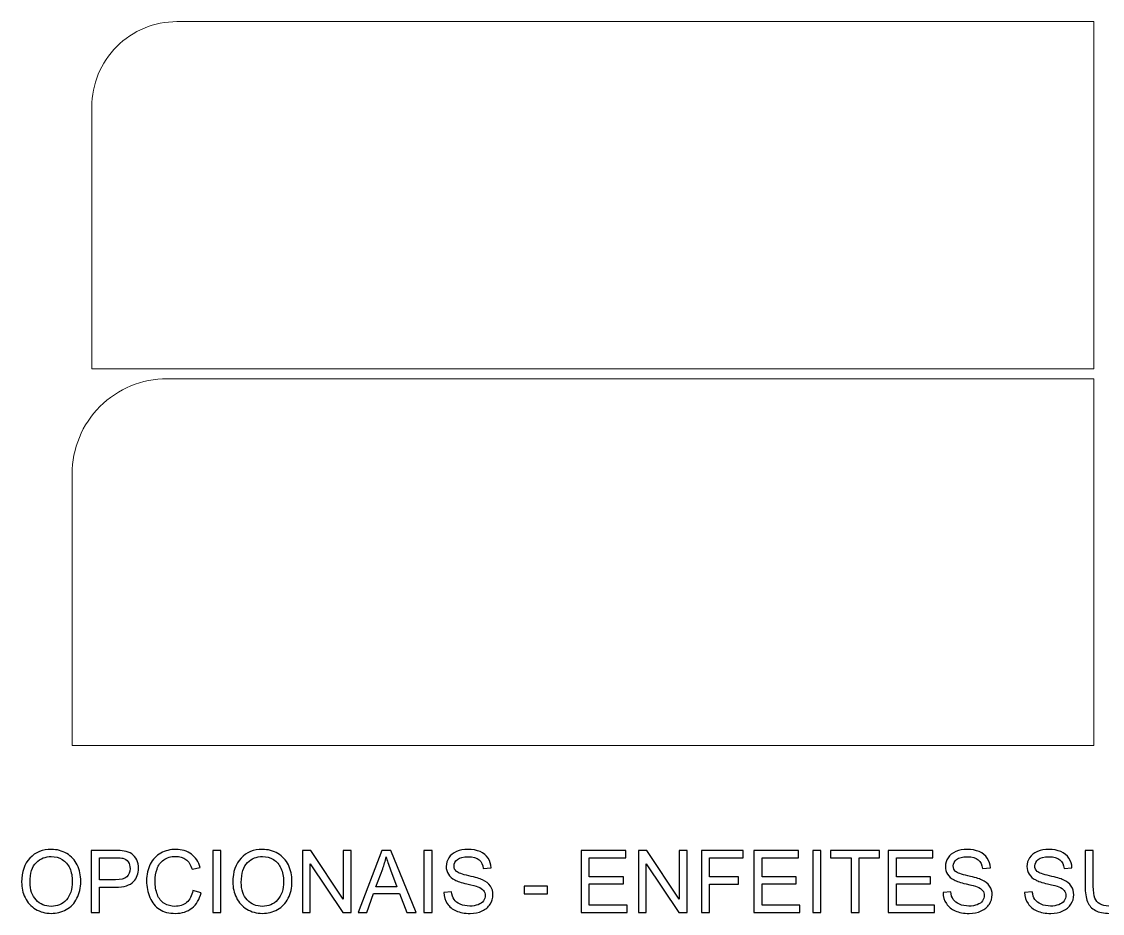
# Model space of a CAD drawing. Header units: millimetres. Extents: x 4995 to 6115, y 1462 to 2377.
# Drawn here: x 4994.8 to 5324.9, y 1461.7 to 1733.9 of the extents above; entities that cross this region are included whole.
import ezdxf

# ---------------------------------------------------------------- set-up
doc = ezdxf.new("R2010")
doc.units = ezdxf.units.MM
doc.header["$MEASUREMENT"] = 0
doc.layers.add('Camada 1', color=7, linetype='Continuous')

msp = doc.modelspace()

# ---------------------------------------------------------------- linework, layer by layer
at = {"layer": 'Camada 1', "color": 30, "lineweight": 20}
for points in [[(5322.2612, 1733.9002), (5322.2612, 1733.9002), (5322.2612, 1627.9002), (5322.2612, 1627.9002), (5322.2612, 1627.9002), (5322.2612, 1627.9002), (5016.2612, 1627.9002), (5016.2612, 1627.9002), (5016.2612, 1627.9002), (5016.2612, 1627.9002), (5016.2612, 1707.9002), (5016.2612, 1707.9002), (5016.2612, 1707.9002), (5016.2612, 1714.7958), (5019.0005, 1721.409), (5023.8764, 1726.285), (5023.8764, 1726.285), (5028.7524, 1731.1609), (5035.3656, 1733.9002), (5042.2612, 1733.9002), (5042.2612, 1733.9002), (5042.2612, 1733.9002), (5322.2612, 1733.9002), (5322.2612, 1733.9002)], [(5039.2612, 1624.9002), (5039.2612, 1624.9002), (5322.2612, 1624.9002), (5322.2612, 1624.9002), (5322.2612, 1624.9002), (5322.2612, 1624.9002), (5322.2612, 1512.9002), (5322.2612, 1512.9002), (5322.2612, 1512.9002), (5322.2612, 1512.9002), (5010.2612, 1512.9002), (5010.2612, 1512.9002), (5010.2612, 1512.9002), (5010.2612, 1512.9002), (5010.2612, 1595.9002), (5010.2612, 1595.9002), (5010.2612, 1595.9002), (5010.2612, 1603.5915), (5013.3165, 1610.9677), (5018.7551, 1616.4063), (5018.7551, 1616.4063), (5024.1937, 1621.8449), (5031.5699, 1624.9002), (5039.2612, 1624.9002)]]:
    msp.add_open_spline(points, degree=3, knots=[0, 0, 0, 0, 0.14285714, 0.14285714, 0.14285714, 0.14285714, 0.28571429, 0.28571429, 0.28571429, 0.28571429, 0.42857143, 0.42857143, 0.42857143, 0.42857143, 0.57142857, 0.57142857, 0.57142857, 0.57142857, 0.71428571, 0.71428571, 0.71428571, 0.71428571, 1, 1, 1, 1], dxfattribs=at)
at = {"layer": 'Camada 1', "color": 250}
for points, knots in [([(4994.8326, 1471.2169), (4994.8326, 1474.3472), (4995.6767, 1476.8005), (4997.3606, 1478.5723), (4997.3606, 1478.5723), (4999.0445, 1480.3441), (5001.2164, 1481.2278), (5003.8807, 1481.2278), (5003.8807, 1481.2278), (5005.6261, 1481.2278), (5007.1957, 1480.8102), (5008.5982, 1479.9792), (5008.5982, 1479.9792), (5009.9963, 1479.1483), (5011.0647, 1477.9876), (5011.7989, 1476.4971), (5011.7989, 1476.4971), (5012.5331, 1475.0111), (5012.9024, 1473.3228), (5012.9024, 1471.4367), (5012.9024, 1471.4367), (5012.9024, 1469.5242), (5012.5155, 1467.8096), (5011.7417, 1466.3015), (5011.7417, 1466.3015), (5010.9679, 1464.7891), (5009.8732, 1463.646), (5008.4575, 1462.8722), (5008.4575, 1462.8722), (5007.0374, 1462.094), (5005.5074, 1461.7071), (5003.8675, 1461.7071), (5003.8675, 1461.7071), (5002.0869, 1461.7071), (5000.4998, 1462.138), (4999.0973, 1462.9953), (4999.0973, 1462.9953), (4997.6992, 1463.8527), (4996.6352, 1465.0221), (4995.9142, 1466.5082), (4995.9142, 1466.5082), (4995.1931, 1467.9898), (4994.8326, 1469.5594), (4994.8326, 1471.2169)], [0, 0, 0, 0, 0.08333333, 0.08333333, 0.08333333, 0.08333333, 0.16666667, 0.16666667, 0.16666667, 0.16666667, 0.25, 0.25, 0.25, 0.25, 0.33333333, 0.33333333, 0.33333333, 0.33333333, 0.41666667, 0.41666667, 0.41666667, 0.41666667, 0.5, 0.5, 0.5, 0.5, 0.58333333, 0.58333333, 0.58333333, 0.58333333, 0.66666667, 0.66666667, 0.66666667, 0.66666667, 0.75, 0.75, 0.75, 0.75, 0.83333333, 0.83333333, 0.83333333, 0.83333333, 1, 1, 1, 1]), ([(4997.4178, 1471.1729), (4997.4178, 1468.8999), (4998.0289, 1467.1105), (4999.2511, 1465.8047), (4999.2511, 1465.8047), (5000.4734, 1464.499), (5002.0078, 1463.8439), (5003.8543, 1463.8439), (5003.8543, 1463.8439), (5005.7361, 1463.8439), (5007.2792, 1464.5034), (5008.4971, 1465.8223), (5008.4971, 1465.8223), (5009.7105, 1467.1413), (5010.3173, 1469.0142), (5010.3173, 1471.4411), (5010.3173, 1471.4411), (5010.3173, 1472.9755), (5010.0579, 1474.3165), (5009.5391, 1475.4596), (5009.5391, 1475.4596), (5009.0203, 1476.6027), (5008.2597, 1477.4908), (5007.2617, 1478.1195), (5007.2617, 1478.1195), (5006.2592, 1478.7482), (5005.1381, 1479.0647), (5003.8939, 1479.0647), (5003.8939, 1479.0647), (5002.1265, 1479.0647), (5000.6053, 1478.458), (4999.3303, 1477.2446), (4999.3303, 1477.2446), (4998.0553, 1476.0311), (4997.4178, 1474.0087), (4997.4178, 1471.1729)], [0, 0, 0, 0, 0.1, 0.1, 0.1, 0.1, 0.2, 0.2, 0.2, 0.2, 0.3, 0.3, 0.3, 0.3, 0.4, 0.4, 0.4, 0.4, 0.5, 0.5, 0.5, 0.5, 0.6, 0.6, 0.6, 0.6, 0.7, 0.7, 0.7, 0.7, 0.8, 0.8, 0.8, 0.8, 1, 1, 1, 1]), ([(5016.1163, 1462.0237), (5016.1163, 1462.0237), (5016.1163, 1480.9113), (5016.1163, 1480.9113), (5016.1163, 1480.9113), (5016.1163, 1480.9113), (5023.2475, 1480.9113), (5023.2475, 1480.9113), (5023.2475, 1480.9113), (5024.5005, 1480.9113), (5025.459, 1480.8497), (5026.1229, 1480.731), (5026.1229, 1480.731), (5027.0505, 1480.5771), (5027.8287, 1480.2826), (5028.4574, 1479.8517), (5028.4574, 1479.8517), (5029.0861, 1479.4165), (5029.5917, 1478.8097), (5029.9742, 1478.0315), (5029.9742, 1478.0315), (5030.3567, 1477.2533), (5030.5458, 1476.396), (5030.5458, 1475.4596), (5030.5458, 1475.4596), (5030.5458, 1473.8592), (5030.0358, 1472.5007), (5029.0114, 1471.3927), (5029.0114, 1471.3927), (5027.9914, 1470.2804), (5026.1404, 1469.7265), (5023.4673, 1469.7265), (5023.4673, 1469.7265), (5023.4673, 1469.7265), (5018.6223, 1469.7265), (5018.6223, 1469.7265), (5018.6223, 1469.7265), (5018.6223, 1469.7265), (5018.6223, 1462.0237), (5018.6223, 1462.0237), (5018.6223, 1462.0237), (5018.6223, 1462.0237), (5016.1163, 1462.0237), (5016.1163, 1462.0237)], [0, 0, 0, 0, 0.08333333, 0.08333333, 0.08333333, 0.08333333, 0.16666667, 0.16666667, 0.16666667, 0.16666667, 0.25, 0.25, 0.25, 0.25, 0.33333333, 0.33333333, 0.33333333, 0.33333333, 0.41666667, 0.41666667, 0.41666667, 0.41666667, 0.5, 0.5, 0.5, 0.5, 0.58333333, 0.58333333, 0.58333333, 0.58333333, 0.66666667, 0.66666667, 0.66666667, 0.66666667, 0.75, 0.75, 0.75, 0.75, 0.83333333, 0.83333333, 0.83333333, 0.83333333, 1, 1, 1, 1]), ([(5018.6223, 1471.9423), (5018.6223, 1471.9423), (5023.5025, 1471.9423), (5023.5025, 1471.9423), (5023.5025, 1471.9423), (5025.1204, 1471.9423), (5026.2635, 1472.2413), (5026.945, 1472.8436), (5026.945, 1472.8436), (5027.6221, 1473.4459), (5027.9606, 1474.2901), (5027.9606, 1475.3848), (5027.9606, 1475.3848), (5027.9606, 1476.1718), (5027.7628, 1476.8489), (5027.3627, 1477.4116), (5027.3627, 1477.4116), (5026.9626, 1477.9744), (5026.435, 1478.3481), (5025.7843, 1478.5283), (5025.7843, 1478.5283), (5025.3623, 1478.6383), (5024.5841, 1478.6954), (5023.4541, 1478.6954), (5023.4541, 1478.6954), (5023.4541, 1478.6954), (5018.6223, 1478.6954), (5018.6223, 1478.6954), (5018.6223, 1478.6954), (5018.6223, 1478.6954), (5018.6223, 1471.9423), (5018.6223, 1471.9423)], [0, 0, 0, 0, 0.11111111, 0.11111111, 0.11111111, 0.11111111, 0.22222222, 0.22222222, 0.22222222, 0.22222222, 0.33333333, 0.33333333, 0.33333333, 0.33333333, 0.44444444, 0.44444444, 0.44444444, 0.44444444, 0.55555556, 0.55555556, 0.55555556, 0.55555556, 0.66666667, 0.66666667, 0.66666667, 0.66666667, 0.77777778, 0.77777778, 0.77777778, 0.77777778, 1, 1, 1, 1]), ([(5047.1647, 1468.6493), (5047.1647, 1468.6493), (5049.6708, 1468.0162), (5049.6708, 1468.0162), (5049.6708, 1468.0162), (5049.1476, 1465.963), (5048.2067, 1464.4022), (5046.8482, 1463.3251), (5046.8482, 1463.3251), (5045.4897, 1462.2479), (5043.8278, 1461.7071), (5041.8625, 1461.7071), (5041.8625, 1461.7071), (5039.8313, 1461.7071), (5038.1782, 1462.1204), (5036.9032, 1462.9514), (5036.9032, 1462.9514), (5035.6282, 1463.7779), (5034.661, 1464.9782), (5033.9971, 1466.5478), (5033.9971, 1466.5478), (5033.3332, 1468.1217), (5032.9991, 1469.8056), (5032.9991, 1471.6082), (5032.9991, 1471.6082), (5032.9991, 1473.5734), (5033.3728, 1475.2881), (5034.1246, 1476.7521), (5034.1246, 1476.7521), (5034.8764, 1478.2162), (5035.9448, 1479.3285), (5037.3297, 1480.0891), (5037.3297, 1480.0891), (5038.7146, 1480.8497), (5040.2402, 1481.2278), (5041.9021, 1481.2278), (5041.9021, 1481.2278), (5043.7926, 1481.2278), (5045.3798, 1480.7486), (5046.6635, 1479.7858), (5046.6635, 1479.7858), (5047.9517, 1478.8229), (5048.8486, 1477.4732), (5049.3542, 1475.7321), (5049.3542, 1475.7321), (5049.3542, 1475.7321), (5046.901, 1475.1518), (5046.901, 1475.1518), (5046.901, 1475.1518), (5046.4657, 1476.5235), (5045.8282, 1477.5259), (5044.9973, 1478.1502), (5044.9973, 1478.1502), (5044.1663, 1478.779), (5043.1199, 1479.0911), (5041.8581, 1479.0911), (5041.8581, 1479.0911), (5040.4116, 1479.0911), (5039.1982, 1478.7438), (5038.2266, 1478.0491), (5038.2266, 1478.0491), (5037.2549, 1477.3545), (5036.5691, 1476.418), (5036.1778, 1475.2485), (5036.1778, 1475.2485), (5035.7821, 1474.0746), (5035.5842, 1472.8656), (5035.5842, 1471.6214), (5035.5842, 1471.6214), (5035.5842, 1470.0166), (5035.8173, 1468.6141), (5036.2833, 1467.4183), (5036.2833, 1467.4183), (5036.7493, 1466.218), (5037.4748, 1465.3255), (5038.4596, 1464.732), (5038.4596, 1464.732), (5039.4444, 1464.1384), (5040.5084, 1463.8439), (5041.6559, 1463.8439), (5041.6559, 1463.8439), (5043.054, 1463.8439), (5044.2323, 1464.2484), (5045.1995, 1465.0529), (5045.1995, 1465.0529), (5046.1667, 1465.8619), (5046.8218, 1467.0577), (5047.1647, 1468.6493)], [0, 0, 0, 0, 0.04347826, 0.04347826, 0.04347826, 0.04347826, 0.08695652, 0.08695652, 0.08695652, 0.08695652, 0.13043478, 0.13043478, 0.13043478, 0.13043478, 0.17391304, 0.17391304, 0.17391304, 0.17391304, 0.2173913, 0.2173913, 0.2173913, 0.2173913, 0.26086957, 0.26086957, 0.26086957, 0.26086957, 0.30434783, 0.30434783, 0.30434783, 0.30434783, 0.34782609, 0.34782609, 0.34782609, 0.34782609, 0.39130435, 0.39130435, 0.39130435, 0.39130435, 0.43478261, 0.43478261, 0.43478261, 0.43478261, 0.47826087, 0.47826087, 0.47826087, 0.47826087, 0.52173913, 0.52173913, 0.52173913, 0.52173913, 0.56521739, 0.56521739, 0.56521739, 0.56521739, 0.60869565, 0.60869565, 0.60869565, 0.60869565, 0.65217391, 0.65217391, 0.65217391, 0.65217391, 0.69565217, 0.69565217, 0.69565217, 0.69565217, 0.73913043, 0.73913043, 0.73913043, 0.73913043, 0.7826087, 0.7826087, 0.7826087, 0.7826087, 0.82608696, 0.82608696, 0.82608696, 0.82608696, 0.86956522, 0.86956522, 0.86956522, 0.86956522, 0.91304348, 0.91304348, 0.91304348, 0.91304348, 1, 1, 1, 1]), ([(5053.1837, 1462.0237), (5053.1837, 1462.0237), (5053.1837, 1480.9113), (5053.1837, 1480.9113), (5053.1837, 1480.9113), (5053.1837, 1480.9113), (5055.6897, 1480.9113), (5055.6897, 1480.9113), (5055.6897, 1480.9113), (5055.6897, 1480.9113), (5055.6897, 1462.0237), (5055.6897, 1462.0237), (5055.6897, 1462.0237), (5055.6897, 1462.0237), (5053.1837, 1462.0237), (5053.1837, 1462.0237)], [0, 0, 0, 0, 0.2, 0.2, 0.2, 0.2, 0.4, 0.4, 0.4, 0.4, 0.6, 0.6, 0.6, 0.6, 1, 1, 1, 1]), ([(5059.3256, 1471.2169), (5059.3256, 1474.3472), (5060.1697, 1476.8005), (5061.8536, 1478.5723), (5061.8536, 1478.5723), (5063.5375, 1480.3441), (5065.7094, 1481.2278), (5068.3737, 1481.2278), (5068.3737, 1481.2278), (5070.1191, 1481.2278), (5071.6887, 1480.8102), (5073.0912, 1479.9792), (5073.0912, 1479.9792), (5074.4893, 1479.1483), (5075.5577, 1477.9876), (5076.2919, 1476.4971), (5076.2919, 1476.4971), (5077.0261, 1475.0111), (5077.3954, 1473.3228), (5077.3954, 1471.4367), (5077.3954, 1471.4367), (5077.3954, 1469.5242), (5077.0085, 1467.8096), (5076.2347, 1466.3015), (5076.2347, 1466.3015), (5075.4609, 1464.7891), (5074.3662, 1463.646), (5072.9505, 1462.8722), (5072.9505, 1462.8722), (5071.5304, 1462.094), (5070.0004, 1461.7071), (5068.3605, 1461.7071), (5068.3605, 1461.7071), (5066.5799, 1461.7071), (5064.9928, 1462.138), (5063.5903, 1462.9953), (5063.5903, 1462.9953), (5062.1922, 1463.8527), (5061.1282, 1465.0221), (5060.4072, 1466.5082), (5060.4072, 1466.5082), (5059.6861, 1467.9898), (5059.3256, 1469.5594), (5059.3256, 1471.2169)], [0, 0, 0, 0, 0.08333333, 0.08333333, 0.08333333, 0.08333333, 0.16666667, 0.16666667, 0.16666667, 0.16666667, 0.25, 0.25, 0.25, 0.25, 0.33333333, 0.33333333, 0.33333333, 0.33333333, 0.41666667, 0.41666667, 0.41666667, 0.41666667, 0.5, 0.5, 0.5, 0.5, 0.58333333, 0.58333333, 0.58333333, 0.58333333, 0.66666667, 0.66666667, 0.66666667, 0.66666667, 0.75, 0.75, 0.75, 0.75, 0.83333333, 0.83333333, 0.83333333, 0.83333333, 1, 1, 1, 1]), ([(5061.9108, 1471.1729), (5061.9108, 1468.8999), (5062.5219, 1467.1105), (5063.7441, 1465.8047), (5063.7441, 1465.8047), (5064.9664, 1464.499), (5066.5008, 1463.8439), (5068.3473, 1463.8439), (5068.3473, 1463.8439), (5070.2291, 1463.8439), (5071.7722, 1464.5034), (5072.9901, 1465.8223), (5072.9901, 1465.8223), (5074.2035, 1467.1413), (5074.8103, 1469.0142), (5074.8103, 1471.4411), (5074.8103, 1471.4411), (5074.8103, 1472.9755), (5074.5509, 1474.3165), (5074.0321, 1475.4596), (5074.0321, 1475.4596), (5073.5133, 1476.6027), (5072.7527, 1477.4908), (5071.7547, 1478.1195), (5071.7547, 1478.1195), (5070.7522, 1478.7482), (5069.6311, 1479.0647), (5068.3869, 1479.0647), (5068.3869, 1479.0647), (5066.6195, 1479.0647), (5065.0983, 1478.458), (5063.8233, 1477.2446), (5063.8233, 1477.2446), (5062.5483, 1476.0311), (5061.9108, 1474.0087), (5061.9108, 1471.1729)], [0, 0, 0, 0, 0.1, 0.1, 0.1, 0.1, 0.2, 0.2, 0.2, 0.2, 0.3, 0.3, 0.3, 0.3, 0.4, 0.4, 0.4, 0.4, 0.5, 0.5, 0.5, 0.5, 0.6, 0.6, 0.6, 0.6, 0.7, 0.7, 0.7, 0.7, 0.8, 0.8, 0.8, 0.8, 1, 1, 1, 1]), ([(5080.5829, 1462.0237), (5080.5829, 1462.0237), (5080.5829, 1480.9113), (5080.5829, 1480.9113), (5080.5829, 1480.9113), (5080.5829, 1480.9113), (5083.1505, 1480.9113), (5083.1505, 1480.9113), (5083.1505, 1480.9113), (5083.1505, 1480.9113), (5093.0603, 1466.0861), (5093.0603, 1466.0861), (5093.0603, 1466.0861), (5093.0603, 1466.0861), (5093.0603, 1480.9113), (5093.0603, 1480.9113), (5093.0603, 1480.9113), (5093.0603, 1480.9113), (5095.4609, 1480.9113), (5095.4609, 1480.9113), (5095.4609, 1480.9113), (5095.4609, 1480.9113), (5095.4609, 1462.0237), (5095.4609, 1462.0237), (5095.4609, 1462.0237), (5095.4609, 1462.0237), (5092.8933, 1462.0237), (5092.8933, 1462.0237), (5092.8933, 1462.0237), (5092.8933, 1462.0237), (5082.9834, 1476.8489), (5082.9834, 1476.8489), (5082.9834, 1476.8489), (5082.9834, 1476.8489), (5082.9834, 1462.0237), (5082.9834, 1462.0237), (5082.9834, 1462.0237), (5082.9834, 1462.0237), (5080.5829, 1462.0237), (5080.5829, 1462.0237)], [0, 0, 0, 0, 0.09090909, 0.09090909, 0.09090909, 0.09090909, 0.18181818, 0.18181818, 0.18181818, 0.18181818, 0.27272727, 0.27272727, 0.27272727, 0.27272727, 0.36363636, 0.36363636, 0.36363636, 0.36363636, 0.45454545, 0.45454545, 0.45454545, 0.45454545, 0.54545455, 0.54545455, 0.54545455, 0.54545455, 0.63636364, 0.63636364, 0.63636364, 0.63636364, 0.72727273, 0.72727273, 0.72727273, 0.72727273, 0.81818182, 0.81818182, 0.81818182, 0.81818182, 1, 1, 1, 1]), ([(5097.5888, 1462.0237), (5097.5888, 1462.0237), (5104.8343, 1480.9113), (5104.8343, 1480.9113), (5104.8343, 1480.9113), (5104.8343, 1480.9113), (5107.5822, 1480.9113), (5107.5822, 1480.9113), (5107.5822, 1480.9113), (5107.5822, 1480.9113), (5115.2718, 1462.0237), (5115.2718, 1462.0237), (5115.2718, 1462.0237), (5115.2718, 1462.0237), (5112.4272, 1462.0237), (5112.4272, 1462.0237), (5112.4272, 1462.0237), (5112.4272, 1462.0237), (5110.2421, 1467.748), (5110.2421, 1467.748), (5110.2421, 1467.748), (5110.2421, 1467.748), (5102.2887, 1467.748), (5102.2887, 1467.748), (5102.2887, 1467.748), (5102.2887, 1467.748), (5100.24, 1462.0237), (5100.24, 1462.0237), (5100.24, 1462.0237), (5100.24, 1462.0237), (5097.5888, 1462.0237), (5097.5888, 1462.0237)], [0, 0, 0, 0, 0.11111111, 0.11111111, 0.11111111, 0.11111111, 0.22222222, 0.22222222, 0.22222222, 0.22222222, 0.33333333, 0.33333333, 0.33333333, 0.33333333, 0.44444444, 0.44444444, 0.44444444, 0.44444444, 0.55555556, 0.55555556, 0.55555556, 0.55555556, 0.66666667, 0.66666667, 0.66666667, 0.66666667, 0.77777778, 0.77777778, 0.77777778, 0.77777778, 1, 1, 1, 1]), ([(5103.023, 1469.7792), (5103.023, 1469.7792), (5109.4595, 1469.7792), (5109.4595, 1469.7792), (5109.4595, 1469.7792), (5109.4595, 1469.7792), (5107.4899, 1475.0155), (5107.4899, 1475.0155), (5107.4899, 1475.0155), (5106.8963, 1476.6071), (5106.4479, 1477.9216), (5106.1357, 1478.9592), (5106.1357, 1478.9592), (5105.8763, 1477.7282), (5105.529, 1476.5191), (5105.0937, 1475.3233), (5105.0937, 1475.3233), (5105.0937, 1475.3233), (5103.023, 1469.7792), (5103.023, 1469.7792)], [0, 0, 0, 0, 0.16666667, 0.16666667, 0.16666667, 0.16666667, 0.33333333, 0.33333333, 0.33333333, 0.33333333, 0.5, 0.5, 0.5, 0.5, 0.66666667, 0.66666667, 0.66666667, 0.66666667, 1, 1, 1, 1]), ([(5117.6767, 1462.0237), (5117.6767, 1462.0237), (5117.6767, 1480.9113), (5117.6767, 1480.9113), (5117.6767, 1480.9113), (5117.6767, 1480.9113), (5120.1827, 1480.9113), (5120.1827, 1480.9113), (5120.1827, 1480.9113), (5120.1827, 1480.9113), (5120.1827, 1462.0237), (5120.1827, 1462.0237), (5120.1827, 1462.0237), (5120.1827, 1462.0237), (5117.6767, 1462.0237), (5117.6767, 1462.0237)], [0, 0, 0, 0, 0.2, 0.2, 0.2, 0.2, 0.4, 0.4, 0.4, 0.4, 0.6, 0.6, 0.6, 0.6, 1, 1, 1, 1]), ([(5123.7658, 1468.0909), (5123.7658, 1468.0909), (5126.1136, 1468.302), (5126.1136, 1468.302), (5126.1136, 1468.302), (5126.2235, 1467.3523), (5126.4829, 1466.5741), (5126.8918, 1465.963), (5126.8918, 1465.963), (5127.3007, 1465.3563), (5127.9338, 1464.8639), (5128.7911, 1464.4858), (5128.7911, 1464.4858), (5129.6484, 1464.1121), (5130.6157, 1463.923), (5131.6884, 1463.923), (5131.6884, 1463.923), (5132.6425, 1463.923), (5133.4822, 1464.0637), (5134.2121, 1464.3495), (5134.2121, 1464.3495), (5134.9419, 1464.6353), (5135.4827, 1465.0265), (5135.8388, 1465.5234), (5135.8388, 1465.5234), (5136.1949, 1466.0202), (5136.3752, 1466.5609), (5136.3752, 1467.1413), (5136.3752, 1467.1413), (5136.3752, 1467.7304), (5136.2037, 1468.2448), (5135.8608, 1468.6889), (5135.8608, 1468.6889), (5135.5178, 1469.1285), (5134.9507, 1469.4978), (5134.1593, 1469.8012), (5134.1593, 1469.8012), (5133.6537, 1469.9946), (5132.5326, 1470.3024), (5130.7959, 1470.7201), (5130.7959, 1470.7201), (5129.0593, 1471.1377), (5127.8458, 1471.529), (5127.1512, 1471.8984), (5127.1512, 1471.8984), (5126.2499, 1472.3732), (5125.5816, 1472.9623), (5125.142, 1473.6614), (5125.142, 1473.6614), (5124.6979, 1474.3604), (5124.4781, 1475.1474), (5124.4781, 1476.0135), (5124.4781, 1476.0135), (5124.4781, 1476.972), (5124.7507, 1477.8645), (5125.2915, 1478.691), (5125.2915, 1478.691), (5125.8322, 1479.522), (5126.6192, 1480.1507), (5127.6612, 1480.5815), (5127.6612, 1480.5815), (5128.6988, 1481.0124), (5129.8551, 1481.2278), (5131.1257, 1481.2278), (5131.1257, 1481.2278), (5132.5238, 1481.2278), (5133.7592, 1481.0036), (5134.8276, 1480.5508), (5134.8276, 1480.5508), (5135.8959, 1480.1023), (5136.7181, 1479.4384), (5137.294, 1478.5591), (5137.294, 1478.5591), (5137.87, 1477.6842), (5138.1777, 1476.6906), (5138.2217, 1475.5827), (5138.2217, 1475.5827), (5138.2217, 1475.5827), (5135.8212, 1475.398), (5135.8212, 1475.398), (5135.8212, 1475.398), (5135.6937, 1476.5895), (5135.2584, 1477.4908), (5134.5154, 1478.0975), (5134.5154, 1478.0975), (5133.7724, 1478.7086), (5132.6733, 1479.012), (5131.2224, 1479.012), (5131.2224, 1479.012), (5129.71, 1479.012), (5128.6064, 1478.735), (5127.9162, 1478.181), (5127.9162, 1478.181), (5127.2259, 1477.6271), (5126.8786, 1476.9588), (5126.8786, 1476.1762), (5126.8786, 1476.1762), (5126.8786, 1475.4991), (5127.1248, 1474.9408), (5127.6128, 1474.5011), (5127.6128, 1474.5011), (5128.0964, 1474.0659), (5129.3495, 1473.613), (5131.3807, 1473.1558), (5131.3807, 1473.1558), (5133.4119, 1472.6941), (5134.8056, 1472.294), (5135.5618, 1471.9511), (5135.5618, 1471.9511), (5136.6565, 1471.4455), (5137.4699, 1470.808), (5137.9931, 1470.0298), (5137.9931, 1470.0298), (5138.5163, 1469.256), (5138.7757, 1468.3635), (5138.7757, 1467.3523), (5138.7757, 1467.3523), (5138.7757, 1466.3455), (5138.4899, 1465.4046), (5137.9139, 1464.5165), (5137.9139, 1464.5165), (5137.338, 1463.6284), (5136.5158, 1462.9382), (5135.4387, 1462.4458), (5135.4387, 1462.4458), (5134.3615, 1461.9534), (5133.1525, 1461.7071), (5131.8027, 1461.7071), (5131.8027, 1461.7071), (5130.0969, 1461.7071), (5128.668, 1461.9578), (5127.5161, 1462.4546), (5127.5161, 1462.4546), (5126.3598, 1462.9514), (5125.4585, 1463.6988), (5124.8034, 1464.7012), (5124.8034, 1464.7012), (5124.144, 1465.6992), (5123.801, 1466.8291), (5123.7658, 1468.0909)], [0, 0, 0, 0, 0.02777778, 0.02777778, 0.02777778, 0.02777778, 0.05555556, 0.05555556, 0.05555556, 0.05555556, 0.08333333, 0.08333333, 0.08333333, 0.08333333, 0.11111111, 0.11111111, 0.11111111, 0.11111111, 0.13888889, 0.13888889, 0.13888889, 0.13888889, 0.16666667, 0.16666667, 0.16666667, 0.16666667, 0.19444444, 0.19444444, 0.19444444, 0.19444444, 0.22222222, 0.22222222, 0.22222222, 0.22222222, 0.25, 0.25, 0.25, 0.25, 0.27777778, 0.27777778, 0.27777778, 0.27777778, 0.30555556, 0.30555556, 0.30555556, 0.30555556, 0.33333333, 0.33333333, 0.33333333, 0.33333333, 0.36111111, 0.36111111, 0.36111111, 0.36111111, 0.38888889, 0.38888889, 0.38888889, 0.38888889, 0.41666667, 0.41666667, 0.41666667, 0.41666667, 0.44444444, 0.44444444, 0.44444444, 0.44444444, 0.47222222, 0.47222222, 0.47222222, 0.47222222, 0.5, 0.5, 0.5, 0.5, 0.52777778, 0.52777778, 0.52777778, 0.52777778, 0.55555556, 0.55555556, 0.55555556, 0.55555556, 0.58333333, 0.58333333, 0.58333333, 0.58333333, 0.61111111, 0.61111111, 0.61111111, 0.61111111, 0.63888889, 0.63888889, 0.63888889, 0.63888889, 0.66666667, 0.66666667, 0.66666667, 0.66666667, 0.69444444, 0.69444444, 0.69444444, 0.69444444, 0.72222222, 0.72222222, 0.72222222, 0.72222222, 0.75, 0.75, 0.75, 0.75, 0.77777778, 0.77777778, 0.77777778, 0.77777778, 0.80555556, 0.80555556, 0.80555556, 0.80555556, 0.83333333, 0.83333333, 0.83333333, 0.83333333, 0.86111111, 0.86111111, 0.86111111, 0.86111111, 0.88888889, 0.88888889, 0.88888889, 0.88888889, 0.91666667, 0.91666667, 0.91666667, 0.91666667, 0.94444444, 0.94444444, 0.94444444, 0.94444444, 1, 1, 1, 1]), ([(5165.6737, 1462.0237), (5165.6737, 1462.0237), (5165.6737, 1480.9113), (5165.6737, 1480.9113), (5165.6737, 1480.9113), (5165.6737, 1480.9113), (5179.3118, 1480.9113), (5179.3118, 1480.9113), (5179.3118, 1480.9113), (5179.3118, 1480.9113), (5179.3118, 1478.6954), (5179.3118, 1478.6954), (5179.3118, 1478.6954), (5179.3118, 1478.6954), (5168.1797, 1478.6954), (5168.1797, 1478.6954), (5168.1797, 1478.6954), (5168.1797, 1478.6954), (5168.1797, 1472.892), (5168.1797, 1472.892), (5168.1797, 1472.892), (5168.1797, 1472.892), (5178.5995, 1472.892), (5178.5995, 1472.892), (5178.5995, 1472.892), (5178.5995, 1472.892), (5178.5995, 1470.6761), (5178.5995, 1470.6761), (5178.5995, 1470.6761), (5178.5995, 1470.6761), (5168.1797, 1470.6761), (5168.1797, 1470.6761), (5168.1797, 1470.6761), (5168.1797, 1470.6761), (5168.1797, 1464.2396), (5168.1797, 1464.2396), (5168.1797, 1464.2396), (5168.1797, 1464.2396), (5179.7602, 1464.2396), (5179.7602, 1464.2396), (5179.7602, 1464.2396), (5179.7602, 1464.2396), (5179.7602, 1462.0237), (5179.7602, 1462.0237), (5179.7602, 1462.0237), (5179.7602, 1462.0237), (5165.6737, 1462.0237), (5165.6737, 1462.0237)], [0, 0, 0, 0, 0.07692308, 0.07692308, 0.07692308, 0.07692308, 0.15384615, 0.15384615, 0.15384615, 0.15384615, 0.23076923, 0.23076923, 0.23076923, 0.23076923, 0.30769231, 0.30769231, 0.30769231, 0.30769231, 0.38461538, 0.38461538, 0.38461538, 0.38461538, 0.46153846, 0.46153846, 0.46153846, 0.46153846, 0.53846154, 0.53846154, 0.53846154, 0.53846154, 0.61538462, 0.61538462, 0.61538462, 0.61538462, 0.69230769, 0.69230769, 0.69230769, 0.69230769, 0.76923077, 0.76923077, 0.76923077, 0.76923077, 0.84615385, 0.84615385, 0.84615385, 0.84615385, 1, 1, 1, 1]), ([(5183.1895, 1462.0237), (5183.1895, 1462.0237), (5183.1895, 1480.9113), (5183.1895, 1480.9113), (5183.1895, 1480.9113), (5183.1895, 1480.9113), (5185.7571, 1480.9113), (5185.7571, 1480.9113), (5185.7571, 1480.9113), (5185.7571, 1480.9113), (5195.6669, 1466.0861), (5195.6669, 1466.0861), (5195.6669, 1466.0861), (5195.6669, 1466.0861), (5195.6669, 1480.9113), (5195.6669, 1480.9113), (5195.6669, 1480.9113), (5195.6669, 1480.9113), (5198.0675, 1480.9113), (5198.0675, 1480.9113), (5198.0675, 1480.9113), (5198.0675, 1480.9113), (5198.0675, 1462.0237), (5198.0675, 1462.0237), (5198.0675, 1462.0237), (5198.0675, 1462.0237), (5195.4999, 1462.0237), (5195.4999, 1462.0237), (5195.4999, 1462.0237), (5195.4999, 1462.0237), (5185.59, 1476.8489), (5185.59, 1476.8489), (5185.59, 1476.8489), (5185.59, 1476.8489), (5185.59, 1462.0237), (5185.59, 1462.0237), (5185.59, 1462.0237), (5185.59, 1462.0237), (5183.1895, 1462.0237), (5183.1895, 1462.0237)], [0, 0, 0, 0, 0.09090909, 0.09090909, 0.09090909, 0.09090909, 0.18181818, 0.18181818, 0.18181818, 0.18181818, 0.27272727, 0.27272727, 0.27272727, 0.27272727, 0.36363636, 0.36363636, 0.36363636, 0.36363636, 0.45454545, 0.45454545, 0.45454545, 0.45454545, 0.54545455, 0.54545455, 0.54545455, 0.54545455, 0.63636364, 0.63636364, 0.63636364, 0.63636364, 0.72727273, 0.72727273, 0.72727273, 0.72727273, 0.81818182, 0.81818182, 0.81818182, 0.81818182, 1, 1, 1, 1]), ([(5202.3981, 1462.0237), (5202.3981, 1462.0237), (5202.3981, 1480.9113), (5202.3981, 1480.9113), (5202.3981, 1480.9113), (5202.3981, 1480.9113), (5215.1393, 1480.9113), (5215.1393, 1480.9113), (5215.1393, 1480.9113), (5215.1393, 1480.9113), (5215.1393, 1478.6954), (5215.1393, 1478.6954), (5215.1393, 1478.6954), (5215.1393, 1478.6954), (5204.9041, 1478.6954), (5204.9041, 1478.6954), (5204.9041, 1478.6954), (5204.9041, 1478.6954), (5204.9041, 1472.8128), (5204.9041, 1472.8128), (5204.9041, 1472.8128), (5204.9041, 1472.8128), (5213.7676, 1472.8128), (5213.7676, 1472.8128), (5213.7676, 1472.8128), (5213.7676, 1472.8128), (5213.7676, 1470.597), (5213.7676, 1470.597), (5213.7676, 1470.597), (5213.7676, 1470.597), (5204.9041, 1470.597), (5204.9041, 1470.597), (5204.9041, 1470.597), (5204.9041, 1470.597), (5204.9041, 1462.0237), (5204.9041, 1462.0237), (5204.9041, 1462.0237), (5204.9041, 1462.0237), (5202.3981, 1462.0237), (5202.3981, 1462.0237)], [0, 0, 0, 0, 0.09090909, 0.09090909, 0.09090909, 0.09090909, 0.18181818, 0.18181818, 0.18181818, 0.18181818, 0.27272727, 0.27272727, 0.27272727, 0.27272727, 0.36363636, 0.36363636, 0.36363636, 0.36363636, 0.45454545, 0.45454545, 0.45454545, 0.45454545, 0.54545455, 0.54545455, 0.54545455, 0.54545455, 0.63636364, 0.63636364, 0.63636364, 0.63636364, 0.72727273, 0.72727273, 0.72727273, 0.72727273, 0.81818182, 0.81818182, 0.81818182, 0.81818182, 1, 1, 1, 1]), ([(5218.4324, 1462.0237), (5218.4324, 1462.0237), (5218.4324, 1480.9113), (5218.4324, 1480.9113), (5218.4324, 1480.9113), (5218.4324, 1480.9113), (5232.0705, 1480.9113), (5232.0705, 1480.9113), (5232.0705, 1480.9113), (5232.0705, 1480.9113), (5232.0705, 1478.6954), (5232.0705, 1478.6954), (5232.0705, 1478.6954), (5232.0705, 1478.6954), (5220.9384, 1478.6954), (5220.9384, 1478.6954), (5220.9384, 1478.6954), (5220.9384, 1478.6954), (5220.9384, 1472.892), (5220.9384, 1472.892), (5220.9384, 1472.892), (5220.9384, 1472.892), (5231.3582, 1472.892), (5231.3582, 1472.892), (5231.3582, 1472.892), (5231.3582, 1472.892), (5231.3582, 1470.6761), (5231.3582, 1470.6761), (5231.3582, 1470.6761), (5231.3582, 1470.6761), (5220.9384, 1470.6761), (5220.9384, 1470.6761), (5220.9384, 1470.6761), (5220.9384, 1470.6761), (5220.9384, 1464.2396), (5220.9384, 1464.2396), (5220.9384, 1464.2396), (5220.9384, 1464.2396), (5232.5189, 1464.2396), (5232.5189, 1464.2396), (5232.5189, 1464.2396), (5232.5189, 1464.2396), (5232.5189, 1462.0237), (5232.5189, 1462.0237), (5232.5189, 1462.0237), (5232.5189, 1462.0237), (5218.4324, 1462.0237), (5218.4324, 1462.0237)], [0, 0, 0, 0, 0.07692308, 0.07692308, 0.07692308, 0.07692308, 0.15384615, 0.15384615, 0.15384615, 0.15384615, 0.23076923, 0.23076923, 0.23076923, 0.23076923, 0.30769231, 0.30769231, 0.30769231, 0.30769231, 0.38461538, 0.38461538, 0.38461538, 0.38461538, 0.46153846, 0.46153846, 0.46153846, 0.46153846, 0.53846154, 0.53846154, 0.53846154, 0.53846154, 0.61538462, 0.61538462, 0.61538462, 0.61538462, 0.69230769, 0.69230769, 0.69230769, 0.69230769, 0.76923077, 0.76923077, 0.76923077, 0.76923077, 0.84615385, 0.84615385, 0.84615385, 0.84615385, 1, 1, 1, 1]), ([(5236.3967, 1462.0237), (5236.3967, 1462.0237), (5236.3967, 1480.9113), (5236.3967, 1480.9113), (5236.3967, 1480.9113), (5236.3967, 1480.9113), (5238.9027, 1480.9113), (5238.9027, 1480.9113), (5238.9027, 1480.9113), (5238.9027, 1480.9113), (5238.9027, 1462.0237), (5238.9027, 1462.0237), (5238.9027, 1462.0237), (5238.9027, 1462.0237), (5236.3967, 1462.0237), (5236.3967, 1462.0237)], [0, 0, 0, 0, 0.2, 0.2, 0.2, 0.2, 0.4, 0.4, 0.4, 0.4, 0.6, 0.6, 0.6, 0.6, 1, 1, 1, 1]), ([(5248.1046, 1462.0237), (5248.1046, 1462.0237), (5248.1046, 1478.6954), (5248.1046, 1478.6954), (5248.1046, 1478.6954), (5248.1046, 1478.6954), (5241.8791, 1478.6954), (5241.8791, 1478.6954), (5241.8791, 1478.6954), (5241.8791, 1478.6954), (5241.8791, 1480.9113), (5241.8791, 1480.9113), (5241.8791, 1480.9113), (5241.8791, 1480.9113), (5256.8362, 1480.9113), (5256.8362, 1480.9113), (5256.8362, 1480.9113), (5256.8362, 1480.9113), (5256.8362, 1478.6954), (5256.8362, 1478.6954), (5256.8362, 1478.6954), (5256.8362, 1478.6954), (5250.6107, 1478.6954), (5250.6107, 1478.6954), (5250.6107, 1478.6954), (5250.6107, 1478.6954), (5250.6107, 1462.0237), (5250.6107, 1462.0237), (5250.6107, 1462.0237), (5250.6107, 1462.0237), (5248.1046, 1462.0237), (5248.1046, 1462.0237)], [0, 0, 0, 0, 0.11111111, 0.11111111, 0.11111111, 0.11111111, 0.22222222, 0.22222222, 0.22222222, 0.22222222, 0.33333333, 0.33333333, 0.33333333, 0.33333333, 0.44444444, 0.44444444, 0.44444444, 0.44444444, 0.55555556, 0.55555556, 0.55555556, 0.55555556, 0.66666667, 0.66666667, 0.66666667, 0.66666667, 0.77777778, 0.77777778, 0.77777778, 0.77777778, 1, 1, 1, 1]), ([(5259.4698, 1462.0237), (5259.4698, 1462.0237), (5259.4698, 1480.9113), (5259.4698, 1480.9113), (5259.4698, 1480.9113), (5259.4698, 1480.9113), (5273.1079, 1480.9113), (5273.1079, 1480.9113), (5273.1079, 1480.9113), (5273.1079, 1480.9113), (5273.1079, 1478.6954), (5273.1079, 1478.6954), (5273.1079, 1478.6954), (5273.1079, 1478.6954), (5261.9758, 1478.6954), (5261.9758, 1478.6954), (5261.9758, 1478.6954), (5261.9758, 1478.6954), (5261.9758, 1472.892), (5261.9758, 1472.892), (5261.9758, 1472.892), (5261.9758, 1472.892), (5272.3956, 1472.892), (5272.3956, 1472.892), (5272.3956, 1472.892), (5272.3956, 1472.892), (5272.3956, 1470.6761), (5272.3956, 1470.6761), (5272.3956, 1470.6761), (5272.3956, 1470.6761), (5261.9758, 1470.6761), (5261.9758, 1470.6761), (5261.9758, 1470.6761), (5261.9758, 1470.6761), (5261.9758, 1464.2396), (5261.9758, 1464.2396), (5261.9758, 1464.2396), (5261.9758, 1464.2396), (5273.5563, 1464.2396), (5273.5563, 1464.2396), (5273.5563, 1464.2396), (5273.5563, 1464.2396), (5273.5563, 1462.0237), (5273.5563, 1462.0237), (5273.5563, 1462.0237), (5273.5563, 1462.0237), (5259.4698, 1462.0237), (5259.4698, 1462.0237)], [0, 0, 0, 0, 0.07692308, 0.07692308, 0.07692308, 0.07692308, 0.15384615, 0.15384615, 0.15384615, 0.15384615, 0.23076923, 0.23076923, 0.23076923, 0.23076923, 0.30769231, 0.30769231, 0.30769231, 0.30769231, 0.38461538, 0.38461538, 0.38461538, 0.38461538, 0.46153846, 0.46153846, 0.46153846, 0.46153846, 0.53846154, 0.53846154, 0.53846154, 0.53846154, 0.61538462, 0.61538462, 0.61538462, 0.61538462, 0.69230769, 0.69230769, 0.69230769, 0.69230769, 0.76923077, 0.76923077, 0.76923077, 0.76923077, 0.84615385, 0.84615385, 0.84615385, 0.84615385, 1, 1, 1, 1]), ([(5276.1942, 1468.0909), (5276.1942, 1468.0909), (5278.542, 1468.302), (5278.542, 1468.302), (5278.542, 1468.302), (5278.6519, 1467.3523), (5278.9113, 1466.5741), (5279.3202, 1465.963), (5279.3202, 1465.963), (5279.7291, 1465.3563), (5280.3622, 1464.8639), (5281.2195, 1464.4858), (5281.2195, 1464.4858), (5282.0768, 1464.1121), (5283.0441, 1463.923), (5284.1168, 1463.923), (5284.1168, 1463.923), (5285.0709, 1463.923), (5285.9106, 1464.0637), (5286.6405, 1464.3495), (5286.6405, 1464.3495), (5287.3703, 1464.6353), (5287.9111, 1465.0265), (5288.2672, 1465.5234), (5288.2672, 1465.5234), (5288.6233, 1466.0202), (5288.8036, 1466.5609), (5288.8036, 1467.1413), (5288.8036, 1467.1413), (5288.8036, 1467.7304), (5288.6321, 1468.2448), (5288.2892, 1468.6889), (5288.2892, 1468.6889), (5287.9462, 1469.1285), (5287.3791, 1469.4978), (5286.5877, 1469.8012), (5286.5877, 1469.8012), (5286.0821, 1469.9946), (5284.961, 1470.3024), (5283.2243, 1470.7201), (5283.2243, 1470.7201), (5281.4877, 1471.1377), (5280.2742, 1471.529), (5279.5796, 1471.8984), (5279.5796, 1471.8984), (5278.6783, 1472.3732), (5278.01, 1472.9623), (5277.5704, 1473.6614), (5277.5704, 1473.6614), (5277.1263, 1474.3604), (5276.9065, 1475.1474), (5276.9065, 1476.0135), (5276.9065, 1476.0135), (5276.9065, 1476.972), (5277.1791, 1477.8645), (5277.7199, 1478.691), (5277.7199, 1478.691), (5278.2606, 1479.522), (5279.0476, 1480.1507), (5280.0896, 1480.5815), (5280.0896, 1480.5815), (5281.1272, 1481.0124), (5282.2835, 1481.2278), (5283.5541, 1481.2278), (5283.5541, 1481.2278), (5284.9522, 1481.2278), (5286.1876, 1481.0036), (5287.256, 1480.5508), (5287.256, 1480.5508), (5288.3243, 1480.1023), (5289.1465, 1479.4384), (5289.7224, 1478.5591), (5289.7224, 1478.5591), (5290.2984, 1477.6842), (5290.6061, 1476.6906), (5290.6501, 1475.5827), (5290.6501, 1475.5827), (5290.6501, 1475.5827), (5288.2496, 1475.398), (5288.2496, 1475.398), (5288.2496, 1475.398), (5288.1221, 1476.5895), (5287.6868, 1477.4908), (5286.9438, 1478.0975), (5286.9438, 1478.0975), (5286.2008, 1478.7086), (5285.1017, 1479.012), (5283.6508, 1479.012), (5283.6508, 1479.012), (5282.1384, 1479.012), (5281.0348, 1478.735), (5280.3446, 1478.181), (5280.3446, 1478.181), (5279.6543, 1477.6271), (5279.307, 1476.9588), (5279.307, 1476.1762), (5279.307, 1476.1762), (5279.307, 1475.4991), (5279.5532, 1474.9408), (5280.0412, 1474.5011), (5280.0412, 1474.5011), (5280.5248, 1474.0659), (5281.7779, 1473.613), (5283.8091, 1473.1558), (5283.8091, 1473.1558), (5285.8403, 1472.6941), (5287.234, 1472.294), (5287.9902, 1471.9511), (5287.9902, 1471.9511), (5289.0849, 1471.4455), (5289.8983, 1470.808), (5290.4215, 1470.0298), (5290.4215, 1470.0298), (5290.9447, 1469.256), (5291.2041, 1468.3635), (5291.2041, 1467.3523), (5291.2041, 1467.3523), (5291.2041, 1466.3455), (5290.9183, 1465.4046), (5290.3423, 1464.5165), (5290.3423, 1464.5165), (5289.7664, 1463.6284), (5288.9442, 1462.9382), (5287.8671, 1462.4458), (5287.8671, 1462.4458), (5286.7899, 1461.9534), (5285.5809, 1461.7071), (5284.2311, 1461.7071), (5284.2311, 1461.7071), (5282.5253, 1461.7071), (5281.0964, 1461.9578), (5279.9445, 1462.4546), (5279.9445, 1462.4546), (5278.7882, 1462.9514), (5277.8869, 1463.6988), (5277.2318, 1464.7012), (5277.2318, 1464.7012), (5276.5724, 1465.6992), (5276.2294, 1466.8291), (5276.1942, 1468.0909)], [0, 0, 0, 0, 0.02777778, 0.02777778, 0.02777778, 0.02777778, 0.05555556, 0.05555556, 0.05555556, 0.05555556, 0.08333333, 0.08333333, 0.08333333, 0.08333333, 0.11111111, 0.11111111, 0.11111111, 0.11111111, 0.13888889, 0.13888889, 0.13888889, 0.13888889, 0.16666667, 0.16666667, 0.16666667, 0.16666667, 0.19444444, 0.19444444, 0.19444444, 0.19444444, 0.22222222, 0.22222222, 0.22222222, 0.22222222, 0.25, 0.25, 0.25, 0.25, 0.27777778, 0.27777778, 0.27777778, 0.27777778, 0.30555556, 0.30555556, 0.30555556, 0.30555556, 0.33333333, 0.33333333, 0.33333333, 0.33333333, 0.36111111, 0.36111111, 0.36111111, 0.36111111, 0.38888889, 0.38888889, 0.38888889, 0.38888889, 0.41666667, 0.41666667, 0.41666667, 0.41666667, 0.44444444, 0.44444444, 0.44444444, 0.44444444, 0.47222222, 0.47222222, 0.47222222, 0.47222222, 0.5, 0.5, 0.5, 0.5, 0.52777778, 0.52777778, 0.52777778, 0.52777778, 0.55555556, 0.55555556, 0.55555556, 0.55555556, 0.58333333, 0.58333333, 0.58333333, 0.58333333, 0.61111111, 0.61111111, 0.61111111, 0.61111111, 0.63888889, 0.63888889, 0.63888889, 0.63888889, 0.66666667, 0.66666667, 0.66666667, 0.66666667, 0.69444444, 0.69444444, 0.69444444, 0.69444444, 0.72222222, 0.72222222, 0.72222222, 0.72222222, 0.75, 0.75, 0.75, 0.75, 0.77777778, 0.77777778, 0.77777778, 0.77777778, 0.80555556, 0.80555556, 0.80555556, 0.80555556, 0.83333333, 0.83333333, 0.83333333, 0.83333333, 0.86111111, 0.86111111, 0.86111111, 0.86111111, 0.88888889, 0.88888889, 0.88888889, 0.88888889, 0.91666667, 0.91666667, 0.91666667, 0.91666667, 0.94444444, 0.94444444, 0.94444444, 0.94444444, 1, 1, 1, 1]), ([(5301.1182, 1468.0909), (5301.1182, 1468.0909), (5303.466, 1468.302), (5303.466, 1468.302), (5303.466, 1468.302), (5303.5759, 1467.3523), (5303.8353, 1466.5741), (5304.2442, 1465.963), (5304.2442, 1465.963), (5304.6531, 1465.3563), (5305.2862, 1464.8639), (5306.1435, 1464.4858), (5306.1435, 1464.4858), (5307.0008, 1464.1121), (5307.9681, 1463.923), (5309.0408, 1463.923), (5309.0408, 1463.923), (5309.9949, 1463.923), (5310.8346, 1464.0637), (5311.5645, 1464.3495), (5311.5645, 1464.3495), (5312.2943, 1464.6353), (5312.8351, 1465.0265), (5313.1912, 1465.5234), (5313.1912, 1465.5234), (5313.5473, 1466.0202), (5313.7276, 1466.5609), (5313.7276, 1467.1413), (5313.7276, 1467.1413), (5313.7276, 1467.7304), (5313.5561, 1468.2448), (5313.2132, 1468.6889), (5313.2132, 1468.6889), (5312.8702, 1469.1285), (5312.3031, 1469.4978), (5311.5117, 1469.8012), (5311.5117, 1469.8012), (5311.0061, 1469.9946), (5309.885, 1470.3024), (5308.1483, 1470.7201), (5308.1483, 1470.7201), (5306.4117, 1471.1377), (5305.1982, 1471.529), (5304.5036, 1471.8984), (5304.5036, 1471.8984), (5303.6023, 1472.3732), (5302.934, 1472.9623), (5302.4944, 1473.6614), (5302.4944, 1473.6614), (5302.0503, 1474.3604), (5301.8305, 1475.1474), (5301.8305, 1476.0135), (5301.8305, 1476.0135), (5301.8305, 1476.972), (5302.1031, 1477.8645), (5302.6439, 1478.691), (5302.6439, 1478.691), (5303.1846, 1479.522), (5303.9716, 1480.1507), (5305.0136, 1480.5815), (5305.0136, 1480.5815), (5306.0512, 1481.0124), (5307.2075, 1481.2278), (5308.4781, 1481.2278), (5308.4781, 1481.2278), (5309.8762, 1481.2278), (5311.1116, 1481.0036), (5312.18, 1480.5508), (5312.18, 1480.5508), (5313.2483, 1480.1023), (5314.0705, 1479.4384), (5314.6464, 1478.5591), (5314.6464, 1478.5591), (5315.2224, 1477.6842), (5315.5301, 1476.6906), (5315.5741, 1475.5827), (5315.5741, 1475.5827), (5315.5741, 1475.5827), (5313.1736, 1475.398), (5313.1736, 1475.398), (5313.1736, 1475.398), (5313.0461, 1476.5895), (5312.6108, 1477.4908), (5311.8678, 1478.0975), (5311.8678, 1478.0975), (5311.1248, 1478.7086), (5310.0257, 1479.012), (5308.5748, 1479.012), (5308.5748, 1479.012), (5307.0624, 1479.012), (5305.9588, 1478.735), (5305.2686, 1478.181), (5305.2686, 1478.181), (5304.5783, 1477.6271), (5304.231, 1476.9588), (5304.231, 1476.1762), (5304.231, 1476.1762), (5304.231, 1475.4991), (5304.4772, 1474.9408), (5304.9652, 1474.5011), (5304.9652, 1474.5011), (5305.4488, 1474.0659), (5306.7019, 1473.613), (5308.7331, 1473.1558), (5308.7331, 1473.1558), (5310.7643, 1472.6941), (5312.158, 1472.294), (5312.9142, 1471.9511), (5312.9142, 1471.9511), (5314.0089, 1471.4455), (5314.8223, 1470.808), (5315.3455, 1470.0298), (5315.3455, 1470.0298), (5315.8687, 1469.256), (5316.1281, 1468.3635), (5316.1281, 1467.3523), (5316.1281, 1467.3523), (5316.1281, 1466.3455), (5315.8423, 1465.4046), (5315.2663, 1464.5165), (5315.2663, 1464.5165), (5314.6904, 1463.6284), (5313.8682, 1462.9382), (5312.7911, 1462.4458), (5312.7911, 1462.4458), (5311.7139, 1461.9534), (5310.5049, 1461.7071), (5309.1551, 1461.7071), (5309.1551, 1461.7071), (5307.4493, 1461.7071), (5306.0204, 1461.9578), (5304.8685, 1462.4546), (5304.8685, 1462.4546), (5303.7122, 1462.9514), (5302.8109, 1463.6988), (5302.1558, 1464.7012), (5302.1558, 1464.7012), (5301.4964, 1465.6992), (5301.1534, 1466.8291), (5301.1182, 1468.0909)], [0, 0, 0, 0, 0.02777778, 0.02777778, 0.02777778, 0.02777778, 0.05555556, 0.05555556, 0.05555556, 0.05555556, 0.08333333, 0.08333333, 0.08333333, 0.08333333, 0.11111111, 0.11111111, 0.11111111, 0.11111111, 0.13888889, 0.13888889, 0.13888889, 0.13888889, 0.16666667, 0.16666667, 0.16666667, 0.16666667, 0.19444444, 0.19444444, 0.19444444, 0.19444444, 0.22222222, 0.22222222, 0.22222222, 0.22222222, 0.25, 0.25, 0.25, 0.25, 0.27777778, 0.27777778, 0.27777778, 0.27777778, 0.30555556, 0.30555556, 0.30555556, 0.30555556, 0.33333333, 0.33333333, 0.33333333, 0.33333333, 0.36111111, 0.36111111, 0.36111111, 0.36111111, 0.38888889, 0.38888889, 0.38888889, 0.38888889, 0.41666667, 0.41666667, 0.41666667, 0.41666667, 0.44444444, 0.44444444, 0.44444444, 0.44444444, 0.47222222, 0.47222222, 0.47222222, 0.47222222, 0.5, 0.5, 0.5, 0.5, 0.52777778, 0.52777778, 0.52777778, 0.52777778, 0.55555556, 0.55555556, 0.55555556, 0.55555556, 0.58333333, 0.58333333, 0.58333333, 0.58333333, 0.61111111, 0.61111111, 0.61111111, 0.61111111, 0.63888889, 0.63888889, 0.63888889, 0.63888889, 0.66666667, 0.66666667, 0.66666667, 0.66666667, 0.69444444, 0.69444444, 0.69444444, 0.69444444, 0.72222222, 0.72222222, 0.72222222, 0.72222222, 0.75, 0.75, 0.75, 0.75, 0.77777778, 0.77777778, 0.77777778, 0.77777778, 0.80555556, 0.80555556, 0.80555556, 0.80555556, 0.83333333, 0.83333333, 0.83333333, 0.83333333, 0.86111111, 0.86111111, 0.86111111, 0.86111111, 0.88888889, 0.88888889, 0.88888889, 0.88888889, 0.91666667, 0.91666667, 0.91666667, 0.91666667, 0.94444444, 0.94444444, 0.94444444, 0.94444444, 1, 1, 1, 1]), ([(5331.9029, 1480.9113), (5331.9029, 1480.9113), (5334.4089, 1480.9113), (5334.4089, 1480.9113), (5334.4089, 1480.9113), (5334.4089, 1480.9113), (5334.4089, 1470.0034), (5334.4089, 1470.0034), (5334.4089, 1470.0034), (5334.4089, 1468.1041), (5334.1935, 1466.5961), (5333.767, 1465.4794), (5333.767, 1465.4794), (5333.3362, 1464.3671), (5332.5624, 1463.457), (5331.4457, 1462.7579), (5331.4457, 1462.7579), (5330.3245, 1462.0589), (5328.8605, 1461.7071), (5327.0403, 1461.7071), (5327.0403, 1461.7071), (5325.2773, 1461.7071), (5323.8308, 1462.0105), (5322.7097, 1462.6216), (5322.7097, 1462.6216), (5321.5842, 1463.2328), (5320.784, 1464.1121), (5320.3048, 1465.2684), (5320.3048, 1465.2684), (5319.8256, 1466.4246), (5319.5838, 1468.003), (5319.5838, 1470.0034), (5319.5838, 1470.0034), (5319.5838, 1470.0034), (5319.5838, 1480.9113), (5319.5838, 1480.9113), (5319.5838, 1480.9113), (5319.5838, 1480.9113), (5322.0898, 1480.9113), (5322.0898, 1480.9113), (5322.0898, 1480.9113), (5322.0898, 1480.9113), (5322.0898, 1470.0078), (5322.0898, 1470.0078), (5322.0898, 1470.0078), (5322.0898, 1468.3679), (5322.2437, 1467.1545), (5322.547, 1466.3807), (5322.547, 1466.3807), (5322.8504, 1465.6025), (5323.3692, 1465.0002), (5324.1122, 1464.5825), (5324.1122, 1464.5825), (5324.8508, 1464.1604), (5325.7565, 1463.9494), (5326.8249, 1463.9494), (5326.8249, 1463.9494), (5328.6538, 1463.9494), (5329.9596, 1464.3671), (5330.7378, 1465.198), (5330.7378, 1465.198), (5331.516, 1466.0334), (5331.9029, 1467.6337), (5331.9029, 1470.0078), (5331.9029, 1470.0078), (5331.9029, 1470.0078), (5331.9029, 1480.9113), (5331.9029, 1480.9113)], [0, 0, 0, 0, 0.05555556, 0.05555556, 0.05555556, 0.05555556, 0.11111111, 0.11111111, 0.11111111, 0.11111111, 0.16666667, 0.16666667, 0.16666667, 0.16666667, 0.22222222, 0.22222222, 0.22222222, 0.22222222, 0.27777778, 0.27777778, 0.27777778, 0.27777778, 0.33333333, 0.33333333, 0.33333333, 0.33333333, 0.38888889, 0.38888889, 0.38888889, 0.38888889, 0.44444444, 0.44444444, 0.44444444, 0.44444444, 0.5, 0.5, 0.5, 0.5, 0.55555556, 0.55555556, 0.55555556, 0.55555556, 0.61111111, 0.61111111, 0.61111111, 0.61111111, 0.66666667, 0.66666667, 0.66666667, 0.66666667, 0.72222222, 0.72222222, 0.72222222, 0.72222222, 0.77777778, 0.77777778, 0.77777778, 0.77777778, 0.83333333, 0.83333333, 0.83333333, 0.83333333, 0.88888889, 0.88888889, 0.88888889, 0.88888889, 1, 1, 1, 1]), ([(5148.2942, 1467.6952), (5148.2942, 1467.6952), (5148.2942, 1470.0166), (5148.2942, 1470.0166), (5148.2942, 1470.0166), (5148.2942, 1470.0166), (5155.4693, 1470.0166), (5155.4693, 1470.0166), (5155.4693, 1470.0166), (5155.4693, 1470.0166), (5155.4693, 1467.6952), (5155.4693, 1467.6952), (5155.4693, 1467.6952), (5155.4693, 1467.6952), (5148.2942, 1467.6952), (5148.2942, 1467.6952)], [0, 0, 0, 0, 0.2, 0.2, 0.2, 0.2, 0.4, 0.4, 0.4, 0.4, 0.6, 0.6, 0.6, 0.6, 1, 1, 1, 1])]:
    msp.add_open_spline(points, degree=3, knots=knots, dxfattribs=at)

doc.saveas('drawing.dxf')
